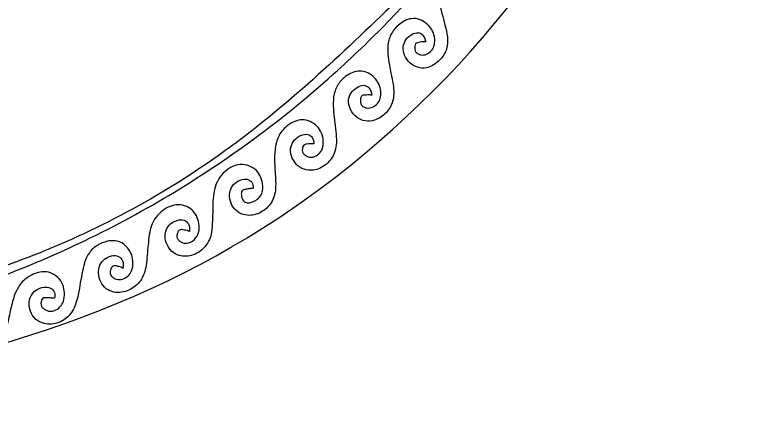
# Model space of a CAD drawing. Extents: x 5.5 to 104.1, y 3.5 to 34.4.
# Drawn here: x 25.93 to 35.95, y 3.72 to 9.16 of the extents above; entities that cross this region are included whole.
import ezdxf

# ---------------------------------------------------------------- set-up
doc = ezdxf.new("R2010")
doc.units = 0
doc.layers.add('Hallsi_Goblin_Coin_Outlines', color=7, linetype='CONTINUOUS')

msp = doc.modelspace()

# ---------------------------------------------------------------- linework, layer by layer
at = {"layer": 'Hallsi_Goblin_Coin_Outlines', "color": 7}
for points, knots in [([(6.618287, 21.415339), (6.61404, 21.381803), (6.605545, 21.314735), (6.593375, 21.214093), (6.550764, 20.907934), (6.489003, 20.394839), (6.448898, 19.671161), (6.441233, 18.934977), (6.468192, 18.187599), (6.538126, 17.431711), (6.636886, 16.778074), (6.7488, 16.226047), (6.855411, 15.772861), (6.970388, 15.330197), (7.089355, 14.897139), (7.21677, 14.475182), (7.366585, 14.045361), (7.543304, 13.610206), (7.74035, 13.167905), (7.924562, 12.770694), (8.096072, 12.418818), (8.258928, 12.114779), (8.440691, 11.801144), (8.641891, 11.478668), (8.861346, 11.146874), (9.205991, 10.641175), (9.699051, 9.978496), (10.385517, 9.196804), (11.150242, 8.445304), (11.992931, 7.73156), (12.915713, 7.067589), (14.010241, 6.406964), (15.28904, 5.79068), (16.761583, 5.273721), (17.992092, 4.988881), (18.947662, 4.844968), (19.613714, 4.777872), (20.403435, 4.737138), (21.315362, 4.741755), (22.345927, 4.817833), (23.433827, 4.980286), (24.569673, 5.245092), (25.74166, 5.627834), (26.917349, 6.131293), (28.082883, 6.761126), (29.219894, 7.526835), (30.181576, 8.317398), (30.985458, 9.096374), (31.648217, 9.836507), (32.187507, 10.530305), (32.619724, 11.15969), (32.962301, 11.709647), (33.169559, 12.087722), (33.273117, 12.276631)], [0, 0, 0, 0, 0.101412, 0.202814, 0.304114, 1.028745, 1.752384, 2.477251, 3.236845, 3.994914, 4.753396, 5.21872, 5.684363, 6.14989, 6.590712, 7.031611, 7.471966, 7.955728, 8.44013, 8.924492, 9.269237, 9.614315, 9.958959, 10.356559, 10.754403, 11.152288, 12.192497, 13.229952, 14.270007, 15.406399, 16.539574, 17.676783, 19.23796, 20.789133, 22.349504, 23.018727, 23.687344, 24.356877, 25.390268, 26.420952, 27.454349, 28.687139, 29.915377, 31.148292, 32.51918, 33.883577, 35.254423, 36.248106, 37.239173, 38.232498, 38.881986, 39.52906, 40.175259, 40.175259, 40.175259, 40.175259]), ([(20.729045, 3.723887), (23.399871, 4.145175), (28.64763, 4.972942), (34.676599, 11.001532), (35.519736, 16.218109), (35.94682, 18.860523)], [0, 0, 0, 0, 7.969748, 15.659324, 23.552778, 23.552778, 23.552778, 23.552778]), ([(32.116712, 9.578234), (32.099224, 9.571667), (32.065685, 9.559073), (32.01985, 9.543339), (31.978088, 9.519564), (31.977621, 9.473364), (31.991509, 9.433684), (32.017026, 9.390213), (32.0664, 9.365303), (32.123315, 9.379234), (32.184475, 9.423361), (32.243473, 9.50248), (32.246661, 9.62559), (32.189282, 9.739877), (32.090782, 9.8326), (31.957064, 9.868437), (31.810163, 9.83012), (31.684436, 9.713449), (31.610972, 9.533378), (31.619928, 9.346047), (31.665153, 9.176555), (31.70283, 9.019243), (31.747912, 8.857218), (31.734866, 8.675215), (31.622944, 8.523491), (31.477917, 8.43885), (31.332563, 8.444974), (31.226265, 8.509363), (31.155287, 8.608322), (31.134062, 8.723031), (31.172087, 8.829427), (31.248882, 8.896542), (31.3398, 8.93159), (31.424558, 8.884488), (31.438954, 8.827034), (31.447139, 8.794362)], [0, 0, 0, 0, 0.055685, 0.106796, 0.149879, 0.184546, 0.232992, 0.27755, 0.332463, 0.384846, 0.444328, 0.557741, 0.666106, 0.794889, 0.931358, 1.060395, 1.19183, 1.369802, 1.554529, 1.757689, 1.919507, 2.081328, 2.242868, 2.42363, 2.604757, 2.788212, 2.902839, 3.023642, 3.148271, 3.258098, 3.360337, 3.471135, 3.558288, 3.632079, 3.72936, 3.72936, 3.72936, 3.72936]), ([(31.119409, 9.404667), (30.383533, 8.696809), (28.943325, 7.311433), (26.335235, 5.866311), (24.475712, 5.36973), (23.559734, 5.12512)], [0, 0, 0, 0, 3.054595, 5.978256, 8.816496, 8.816496, 8.816496, 8.816496]), ([(31.447139, 8.794362), (31.443061, 8.794841), (31.435219, 8.795764), (31.423981, 8.797843), (31.403398, 8.796032), (31.374116, 8.790531), (31.338236, 8.787442), (31.304797, 8.769691), (31.297946, 8.731403), (31.299077, 8.694277), (31.311262, 8.656197), (31.34341, 8.633211), (31.379137, 8.61922), (31.432203, 8.617426), (31.49179, 8.644693), (31.548232, 8.701172), (31.571853, 8.789419), (31.564741, 8.889551), (31.515882, 8.989576), (31.434601, 9.062777), (31.336701, 9.110145), (31.227253, 9.109302), (31.111781, 9.05397), (31.003131, 8.952938), (30.934869, 8.798167), (30.932818, 8.637729), (30.959068, 8.485062), (30.986201, 8.338031), (31.02051, 8.178182), (31.020107, 7.99949), (30.922518, 7.833008), (30.780543, 7.741837), (30.632063, 7.723869), (30.511549, 7.778933), (30.433095, 7.879549), (30.398688, 7.99749), (30.432738, 8.113666), (30.514599, 8.184627), (30.610004, 8.227749), (30.702533, 8.177749), (30.715671, 8.115718), (30.72324, 8.079987)], [0, 0, 0, 0, 0.012331, 0.02371, 0.034072, 0.073964, 0.113001, 0.142691, 0.178806, 0.220065, 0.256564, 0.292838, 0.334014, 0.370793, 0.448916, 0.52284, 0.603326, 0.71415, 0.818052, 0.92868, 1.036911, 1.136931, 1.245052, 1.414161, 1.571547, 1.73807, 1.887187, 2.03671, 2.186107, 2.379161, 2.555895, 2.741286, 2.865854, 2.988698, 3.120059, 3.238267, 3.344062, 3.461985, 3.557661, 3.634796, 3.739595, 3.739595, 3.739595, 3.739595]), ([(30.72324, 8.079987), (30.719186, 8.080659), (30.711397, 8.08195), (30.700202, 8.084351), (30.679047, 8.084223), (30.648441, 8.081207), (30.612396, 8.082288), (30.576344, 8.066768), (30.570538, 8.025436), (30.567913, 7.98612), (30.579082, 7.944932), (30.613901, 7.921338), (30.652526, 7.9079), (30.708758, 7.907445), (30.770363, 7.937662), (30.82756, 7.998007), (30.848541, 8.08711), (30.839823, 8.183909), (30.795976, 8.27887), (30.723443, 8.350382), (30.635886, 8.39812), (30.537183, 8.408355), (30.420977, 8.370492), (30.302933, 8.285402), (30.217027, 8.139196), (30.200005, 7.978504), (30.213037, 7.822268), (30.228753, 7.670479), (30.254054, 7.501752), (30.241359, 7.31246), (30.122525, 7.143614), (29.962257, 7.065572), (29.808976, 7.075748), (29.700128, 7.149828), (29.636723, 7.259962), (29.625867, 7.380326), (29.675982, 7.485595), (29.763338, 7.544877), (29.858891, 7.567331), (29.937374, 7.515158), (29.942104, 7.45975), (29.944659, 7.429817)], [0, 0, 0, 0, 0.012334, 0.023701, 0.034209, 0.075566, 0.115752, 0.142931, 0.183502, 0.227489, 0.265532, 0.303454, 0.34778, 0.38758, 0.468732, 0.545597, 0.629689, 0.734074, 0.832846, 0.936666, 1.034595, 1.12687, 1.225292, 1.395096, 1.55215, 1.718561, 1.870495, 2.023069, 2.175685, 2.384132, 2.572807, 2.768183, 2.891092, 3.016608, 3.146574, 3.260848, 3.365552, 3.479184, 3.569317, 3.642449, 3.728377, 3.728377, 3.728377, 3.728377]), ([(29.944659, 7.429817), (29.928615, 7.429023), (29.89698, 7.427458), (29.852752, 7.425436), (29.808902, 7.418261), (29.791484, 7.379663), (29.78785, 7.343362), (29.795458, 7.301363), (29.829611, 7.274622), (29.866637, 7.253358), (29.925882, 7.243245), (29.997663, 7.272453), (30.058496, 7.342866), (30.078111, 7.441895), (30.063616, 7.546704), (30.01109, 7.648145), (29.923796, 7.718975), (29.819692, 7.756968), (29.711765, 7.743792), (29.594451, 7.68346), (29.48, 7.570952), (29.422212, 7.395993), (29.415387, 7.233891), (29.422963, 7.086458), (29.43024, 6.956016), (29.437243, 6.803791), (29.390111, 6.630911), (29.242593, 6.496717), (29.075649, 6.454559), (28.938758, 6.495492), (28.853428, 6.577305), (28.810869, 6.685412), (28.811073, 6.796851), (28.863791, 6.892983), (28.95104, 6.945797), (29.04535, 6.966637), (29.125082, 6.915695), (29.12837, 6.861405), (29.130095, 6.832917)], [0, 0, 0, 0, 0.047917, 0.094477, 0.136679, 0.16831, 0.211613, 0.247565, 0.289664, 0.33524, 0.375953, 0.465305, 0.552853, 0.645281, 0.758574, 0.865317, 0.979672, 1.088239, 1.188594, 1.295685, 1.480434, 1.653009, 1.83444, 1.965146, 2.095938, 2.22631, 2.42254, 2.609472, 2.799058, 2.910555, 3.024171, 3.141031, 3.250478, 3.348105, 3.45486, 3.549156, 3.622732, 3.703963, 3.703963, 3.703963, 3.703963]), ([(29.130095, 6.832917), (29.111562, 6.830354), (29.075784, 6.825405), (29.0271, 6.819201), (28.979914, 6.806311), (28.968858, 6.76093), (28.974101, 6.719128), (28.989069, 6.66917), (29.035327, 6.632205), (29.096988, 6.637484), (29.158365, 6.663568), (29.219825, 6.707754), (29.258811, 6.781918), (29.262138, 6.875341), (29.239824, 6.976827), (29.178097, 7.077534), (29.076716, 7.139382), (28.959831, 7.160298), (28.846592, 7.127033), (28.74618, 7.056424), (28.660566, 6.956794), (28.607817, 6.82833), (28.590514, 6.688104), (28.589312, 6.542446), (28.583232, 6.393293), (28.579706, 6.224806), (28.506962, 6.044403), (28.336613, 5.923883), (28.157245, 5.908818), (28.035047, 5.981685), (27.968094, 6.073569), (27.941469, 6.180069), (27.958713, 6.281709), (28.018981, 6.361394), (28.10467, 6.404282), (28.201359, 6.420277), (28.278329, 6.350255), (28.277309, 6.287229), (28.276726, 6.251187)], [0, 0, 0, 0, 0.055741, 0.107607, 0.152305, 0.186159, 0.235079, 0.280262, 0.339408, 0.39502, 0.456414, 0.539692, 0.616374, 0.69838, 0.814995, 0.924554, 1.042586, 1.160327, 1.270344, 1.386779, 1.524974, 1.658576, 1.796821, 1.946274, 2.095641, 2.244738, 2.451114, 2.651122, 2.842774, 2.951871, 3.063863, 3.175748, 3.272326, 3.363476, 3.463224, 3.557505, 3.635139, 3.738831, 3.738831, 3.738831, 3.738831]), ([(28.276726, 6.251187), (28.272942, 6.253029), (28.265688, 6.256559), (28.255622, 6.262454), (28.235328, 6.267351), (28.205577, 6.271323), (28.170545, 6.279865), (28.132863, 6.27391), (28.115621, 6.238713), (28.106, 6.203196), (28.108122, 6.162525), (28.134757, 6.131604), (28.166849, 6.107138), (28.229237, 6.085758), (28.322596, 6.113966), (28.399484, 6.209161), (28.412787, 6.328873), (28.385883, 6.437799), (28.331651, 6.531532), (28.238467, 6.593797), (28.126318, 6.618525), (28.011218, 6.594002), (27.908969, 6.532912), (27.821365, 6.446555), (27.760776, 6.335598), (27.732658, 6.208546), (27.720731, 6.074063), (27.707363, 5.93458), (27.69601, 5.769733), (27.637424, 5.586204), (27.470214, 5.449683), (27.290329, 5.420785), (27.152372, 5.47847), (27.076921, 5.573552), (27.046114, 5.688655), (27.065175, 5.800982), (27.131238, 5.88831), (27.223941, 5.93032), (27.32385, 5.933426), (27.392961, 5.856487), (27.386448, 5.793666), (27.382787, 5.758356)], [0, 0, 0, 0, 0.012639, 0.024226, 0.034736, 0.074856, 0.114106, 0.143844, 0.17968, 0.221181, 0.256807, 0.295532, 0.338568, 0.37758, 0.489149, 0.602942, 0.727374, 0.834942, 0.936755, 1.044296, 1.161241, 1.271905, 1.388571, 1.514535, 1.636682, 1.762036, 1.901941, 2.041919, 2.181955, 2.399375, 2.596349, 2.799761, 2.911727, 3.029394, 3.150733, 3.259287, 3.359907, 3.465404, 3.55792, 3.637666, 3.740018, 3.740018, 3.740018, 3.740018]), ([(27.382787, 5.758356), (27.37923, 5.760753), (27.372418, 5.765345), (27.362993, 5.772569), (27.343168, 5.779217), (27.31382, 5.784646), (27.279415, 5.79478), (27.241825, 5.790867), (27.222416, 5.757302), (27.211088, 5.722377), (27.209177, 5.682888), (27.231013, 5.650671), (27.2597, 5.626137), (27.309218, 5.602953), (27.381461, 5.609741), (27.456978, 5.651265), (27.508851, 5.732108), (27.523116, 5.832679), (27.506439, 5.941972), (27.451121, 6.034999), (27.372866, 6.104814), (27.274829, 6.13482), (27.158316, 6.122598), (27.034834, 6.073323), (26.923005, 5.973081), (26.861815, 5.834071), (26.831901, 5.682556), (26.803454, 5.526637), (26.776551, 5.349324), (26.712527, 5.16355), (26.550485, 5.024845), (26.372436, 4.998298), (26.22793, 5.049776), (26.144151, 5.151655), (26.115327, 5.274004), (26.140245, 5.390461), (26.214114, 5.475232), (26.312636, 5.512454), (26.409864, 5.50539), (26.475286, 5.438719), (26.468386, 5.384807), (26.464859, 5.357248)], [0, 0, 0, 0, 0.012888, 0.024687, 0.035291, 0.075069, 0.114046, 0.143806, 0.179133, 0.220158, 0.256696, 0.291841, 0.332146, 0.369582, 0.452755, 0.537712, 0.620661, 0.730684, 0.83556, 0.946641, 1.048494, 1.143499, 1.244513, 1.394524, 1.535812, 1.682926, 1.84077, 1.999278, 2.157885, 2.380702, 2.571392, 2.767252, 2.891381, 3.015391, 3.145972, 3.256051, 3.360099, 3.469077, 3.561794, 3.637842, 3.717371, 3.717371, 3.717371, 3.717371]), ([(26.464859, 5.357248), (26.445919, 5.358658), (26.409271, 5.361386), (26.359005, 5.362804), (26.308567, 5.367576), (26.287755, 5.327833), (26.281508, 5.292436), (26.28406, 5.248536), (26.31699, 5.218817), (26.352989, 5.194705), (26.410897, 5.177473), (26.486962, 5.194874), (26.559122, 5.253807), (26.597428, 5.348728), (26.600395, 5.455837), (26.572124, 5.570058), (26.493067, 5.659136), (26.387552, 5.713303), (26.269496, 5.713247), (26.148446, 5.671251), (26.031303, 5.589422), (25.946746, 5.459689), (25.903365, 5.329367), (25.875792, 5.208816), (25.852855, 5.102316), (25.823497, 4.966906), (25.768174, 4.813852), (25.628375, 4.685239), (25.467131, 4.644898), (25.316666, 4.663959), (25.209373, 4.753519), (25.163861, 4.879362), (25.170973, 5.008813), (25.242015, 5.113077), (25.334409, 5.151245), (25.407588, 5.148543), (25.452456, 5.133264), (25.493335, 5.110731), (25.51319, 5.069827), (25.51825, 5.027045), (25.523509, 4.997568), (25.526117, 4.982951)], [0, 0, 0, 0, 0.056439, 0.10921, 0.157943, 0.186816, 0.231627, 0.268639, 0.311129, 0.357048, 0.39963, 0.488312, 0.578177, 0.669284, 0.785705, 0.895733, 1.013624, 1.131375, 1.240919, 1.357375, 1.51208, 1.659943, 1.813341, 1.922141, 2.031044, 2.13991, 2.338973, 2.507891, 2.686637, 2.821547, 2.947833, 3.083786, 3.209427, 3.322871, 3.443765, 3.490242, 3.539902, 3.585692, 3.62514, 3.670407, 3.71494, 3.71494, 3.71494, 3.71494])]:
    msp.add_open_spline(points, degree=3, knots=knots, dxfattribs=at)

doc.saveas('drawing.dxf')
